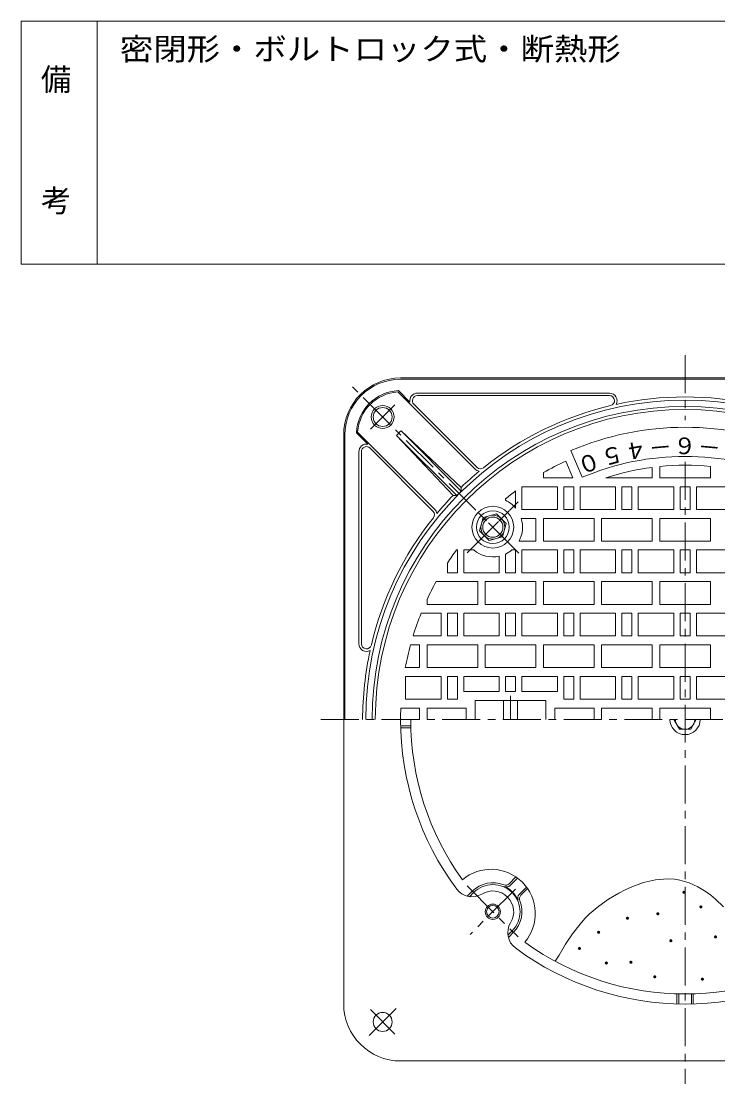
# Model space of a CAD drawing. Units: millimetres, scale not verified. Extents: x -589 to 461, y -801 to 845.
# Drawn here: x -589 to -38, y 5 to 845 of the extents above; entities that cross this region are included whole.
import ezdxf
from ezdxf.enums import TextEntityAlignment as Align

# ---------------------------------------------------------------- set-up
doc = ezdxf.new("R2010")
doc.units = ezdxf.units.MM
doc.header["$LTSCALE"] = 6
doc.linetypes.add('CHAIN1', pattern=[8, 5, -1, 1, -1])
for name, color, linetype, lineweight in [('1-0_1-0ﾚｲﾔ', 2, 'Continuous', 9), ('1-2_1-2ﾚｲﾔ', 3, 'Continuous', 9), ('1-6_1-6ﾚｲﾔ', 6, 'Continuous', 9), ('1-B', 2, 'Continuous', 9), ('F-0_F-0ﾚｲﾔ', 7, 'Continuous', 9)]:
    doc.layers.add(name, color=color, linetype=linetype, lineweight=lineweight)
doc.layers.add('F-4_F-4ﾚｲﾔ', color=2, linetype='Continuous')
doc.styles.add('ＭＳ ゴシック', font='')
doc.styles.get('ＭＳ ゴシック').set_extended_font_data('MS Gothic')

msp = doc.modelspace()

# ---------------------------------------------------------------- linework, layer by layer
at = {"layer": '1-0_1-0ﾚｲﾔ', "linetype": 'CHAIN1'}
for p, q in [((-195.433, 424.082), (-327.683, 556.331)), ((-312.841, 522.038), (-293.391, 541.488)), ((-292.515, 64.08), (-316.197, 40.398)), ((-312.841, 63.206), (-293.391, 43.755))]:
    msp.add_line(p, q, dxfattribs=at)
at = {"layer": '1-0_1-0ﾚｲﾔ'}
for p, q in [((-288.973, 562.621), (161.027, 562.621)), ((-288.973, 561.622), (161.027, 561.622)), ((-230.092, 490.56), (-291.087, 551.556)), ((-281.549, 543.431), (-290.696, 552.579)), ((-275.668, 550.622), (-123.781, 550.622)), ((-275.668, 548.621), (-123.781, 548.621)), ((-228.677, 491.974), (-278.496, 541.793)), ((-333.973, 517.621), (-333.973, 67.622)), ((-332.973, 517.621), (-332.973, 292.621)), ((-314.783, 510.197), (-323.931, 519.345)), ((-261.911, 458.74), (-322.907, 519.736)), ((-292.063, 517.176), (-247.439, 469.724)), ((-244.461, 469.574), (-292.063, 517.176)), ((-241.075, 476.088), (-288.527, 520.711)), ((-240.925, 473.109), (-288.527, 520.711)), ((-321.973, 504.316), (-321.973, 352.43)), ((-319.973, 504.316), (-319.973, 352.43)), ((-313.145, 507.145), (-263.326, 457.326)), ((-240.925, 473.109), (-241.075, 476.088)), ((-244.461, 469.574), (-247.439, 469.724)), ((161.027, 22.622), (-288.973, 22.622))]:
    msp.add_line(p, q, dxfattribs=at)
at = {"layer": '1-0_1-0ﾚｲﾔ', "color": 3, "linetype": 'CHAIN1'}
msp.add_line((-232.609, 428.042), (-200.119, 460.532), dxfattribs=at)
at = {"layer": '1-0_1-0ﾚｲﾔ'}
for centre, radius in [((-303.115, 531.764), 9), ((-303.115, 531.764), 7.5), ((-216.001, 140.594), 6), ((-216.001, 140.594), 5), ((-303.115, 53.479), 7.5)]:
    msp.add_circle(centre, radius, dxfattribs=at)
for centre, radius, start, end in [((-288.973, 517.621), 45, 90, 180), ((-288.973, 517.621), 44, 90, 180), ((-288.973, 517.621), 35, 92.82245, 177.17719), ((-288.973, 517.621), 34, 93.56546, 176.43428), ((-275.668, 544.622), 6, 90, 191.44409), ((-275.668, 544.622), 4, 90, 225.00075), ((-123.781, 544.621), 6, 331.04599, 90), ((-123.781, 544.621), 4, 283.35207, 90), ((-63.973, 292.621), 255, 77.6459, 102.3541), ((-63.973, 292.621), 252.5, 0, 180), ((-63.973, 292.621), 247.5, 0, 180), ((-63.973, 292.621), 255, 103.35117, 128.68245), ((-273.417, 502.065), 24, 129.02087, 140.97913), ((-315.973, 504.316), 6, 78.55591, 180), ((-315.973, 504.316), 4, 44.99925, 180), ((-63.973, 292.621), 255, 129.6795, 133.98883), ((-225.849, 494.803), 6, 224.9995, 260.98938), ((-225.849, 494.803), 4, 224.99925, 308.68205), ((-63.973, 292.621), 252.76, 134.43329, 135.56671), ((-63.973, 292.621), 255, 136.01115, 140.32047), ((-266.154, 454.497), 4, 321.31795, 45.00075), ((-266.154, 454.497), 6, 9.01062, 45.0005), ((-63.973, 292.621), 255, 141.31754, 166.64882), ((-315.973, 352.43), 6, 180, 298.95401), ((-315.973, 352.43), 4, 180, 346.64793), ((-63.973, 292.621), 255, 167.64594, 180), ((-63.973, 292.621), 225, 180, 216.60631), ((-232.551, 167.396), 15, 216.60626, 301.69485), ((-216.001, 140.594), 16.5, 328.30518, 121.69482), ((-189.199, 124.044), 15, 148.30516, 233.39352), ((-63.973, 292.621), 225, 233.39363, 306.60637), ((-288.973, 67.622), 45, 180, 270)]:
    msp.add_arc(centre, radius, start, end, dxfattribs=at)
at = {"layer": '1-2_1-2ﾚｲﾔ', "linetype": 'CHAIN1'}
for p, q in [((-63.973, 580.622), (-63.973, 529.242)), ((-63.973, 496.31), (-63.973, 4.621)), ((-236.399, 424.251), (-196.072, 464.578)), ((-201.973, 311.368), (-201.973, 292.621)), ((-351.973, 292.621), (224.027, 292.621)), ((-236.399, 160.992), (-196.072, 120.665))]:
    msp.add_line(p, q, dxfattribs=at)
at = {"layer": '1-2_1-2ﾚｲﾔ'}
for p, q in [((-145.245, 484.086), (-154.232, 505.258)), ((-152.652, 483.622), (-158.289, 496.9)), ((-175.973, 487.765), (-175.973, 483.622)), ((-83.973, 492.624), (-83.973, 483.622)), ((-43.973, 492.624), (-43.973, 483.622)), ((-152.652, 483.622), (-175.973, 483.622)), ((-83.973, 483.622), (-43.973, 483.622)), ((-197.973, 473.367), (-197.973, 459.724)), ((-164.973, 476.622), (-164.973, 458.622)), ((-151.973, 476.622), (-151.973, 458.622)), ((-118.973, 476.622), (-146.973, 476.622)), ((-146.973, 476.622), (-146.973, 458.622)), ((-118.973, 476.622), (-118.973, 458.622)), ((-105.973, 476.622), (-105.973, 458.622)), ((-72.973, 476.622), (-100.973, 476.622)), ((-100.973, 476.622), (-100.973, 458.622)), ((-72.973, 476.622), (-72.973, 458.622)), ((-67.973, 476.622), (-59.973, 476.622)), ((-67.973, 476.622), (-67.973, 458.622)), ((-59.973, 476.622), (-59.973, 458.622)), ((-54.973, 476.622), (-26.973, 476.622)), ((-54.973, 476.622), (-54.973, 458.622)), ((-205.973, 467.152), (-205.973, 465.902)), ((-164.973, 458.622), (-192.973, 458.622)), ((-151.973, 458.622), (-159.973, 458.622)), ((-118.973, 458.622), (-146.973, 458.622)), ((-105.973, 458.622), (-113.973, 458.622)), ((-72.973, 458.622), (-100.973, 458.622)), ((-67.973, 458.622), (-59.973, 458.622)), ((-54.973, 458.622), (-26.973, 458.622)), ((-181.973, 451.622), (-193.559, 451.622)), ((-181.973, 451.622), (-181.973, 433.622)), ((-135.973, 451.622), (-135.973, 433.622)), ((-89.973, 451.622), (-89.973, 433.622)), ((-83.973, 451.622), (-43.973, 451.622)), ((-83.973, 451.622), (-83.973, 433.622)), ((-43.973, 451.622), (-43.973, 433.622)), ((-226.597, 441.81), (-218.84, 434.054)), ((-218.84, 434.054), (-208.244, 436.893)), ((-181.973, 433.622), (-195.249, 433.622)), ((-135.973, 433.622), (-175.973, 433.622)), ((-89.973, 433.622), (-129.973, 433.622)), ((-83.973, 433.622), (-43.973, 433.622)), ((-243.973, 426.621), (-244.719, 426.621)), ((-243.973, 426.621), (-243.973, 408.622)), ((-238.973, 426.621), (-238.973, 408.622)), ((-231.076, 426.621), (-238.973, 426.621)), ((-210.973, 421.694), (-210.973, 408.622)), ((-205.973, 423.397), (-205.973, 408.622)), ((-197.973, 426.621), (-200.926, 426.621)), ((-197.973, 426.621), (-197.973, 408.622)), ((-164.973, 426.621), (-192.973, 426.621)), ((-192.973, 426.621), (-192.973, 408.622)), ((-164.973, 426.621), (-164.973, 408.622)), ((-151.973, 426.621), (-151.973, 408.622)), ((-118.973, 426.621), (-146.973, 426.621)), ((-146.973, 426.621), (-146.973, 408.622)), ((-118.973, 426.621), (-118.973, 408.622)), ((-105.973, 426.621), (-105.973, 408.622)), ((-72.973, 426.621), (-100.973, 426.621)), ((-100.973, 426.621), (-100.973, 408.622)), ((-72.973, 426.621), (-72.973, 408.622)), ((-67.973, 426.621), (-59.973, 426.621)), ((-67.973, 426.621), (-67.973, 408.622)), ((-59.973, 426.621), (-59.973, 408.622)), ((-54.973, 426.622), (-26.973, 426.622)), ((-54.973, 426.622), (-54.973, 408.622)), ((-251.973, 416.238), (-251.973, 408.622)), ((-243.973, 408.622), (-251.973, 408.622)), ((-210.973, 408.622), (-238.973, 408.622)), ((-197.973, 408.622), (-205.973, 408.622)), ((-164.973, 408.622), (-192.973, 408.622)), ((-151.973, 408.622), (-159.973, 408.622)), ((-118.973, 408.622), (-146.973, 408.622)), ((-105.973, 408.622), (-113.973, 408.622)), ((-72.973, 408.622), (-100.973, 408.622)), ((-67.973, 408.622), (-59.973, 408.622)), ((-54.973, 408.622), (-26.973, 408.622)), ((-227.973, 401.622), (-260.808, 401.622)), ((-227.973, 401.622), (-227.973, 383.622)), ((-181.973, 401.622), (-181.973, 383.622)), ((-135.973, 401.622), (-135.973, 383.622)), ((-89.973, 401.622), (-89.973, 383.622)), ((-83.973, 401.622), (-43.973, 401.622)), ((-83.973, 401.622), (-83.973, 383.622)), ((-43.973, 401.622), (-43.973, 383.622)), ((-267.973, 387.537), (-267.973, 383.622)), ((-227.973, 383.622), (-267.973, 383.622)), ((-181.973, 383.622), (-221.973, 383.622)), ((-135.973, 383.622), (-175.973, 383.622)), ((-89.973, 383.622), (-129.973, 383.622)), ((-83.973, 383.622), (-43.973, 383.622)), ((-256.973, 376.622), (-272.705, 376.622)), ((-256.973, 376.622), (-256.973, 358.621)), ((-243.973, 376.622), (-243.973, 358.621)), ((-210.973, 376.622), (-238.973, 376.622)), ((-238.973, 376.622), (-238.973, 358.621)), ((-210.973, 376.622), (-210.973, 358.621)), ((-197.973, 376.622), (-197.973, 358.621)), ((-164.973, 376.622), (-192.973, 376.622)), ((-192.973, 376.622), (-192.973, 358.621)), ((-164.973, 376.622), (-164.973, 358.621)), ((-151.973, 376.622), (-151.973, 358.621)), ((-118.973, 376.622), (-146.973, 376.622)), ((-146.973, 376.622), (-146.973, 358.621)), ((-118.973, 376.622), (-118.973, 358.621)), ((-105.973, 376.622), (-105.973, 358.621)), ((-72.973, 376.622), (-100.973, 376.622)), ((-100.973, 376.622), (-100.973, 358.621)), ((-72.973, 376.622), (-72.973, 358.621)), ((-67.973, 376.622), (-59.973, 376.622)), ((-67.973, 376.622), (-67.973, 358.621)), ((-59.973, 376.622), (-59.973, 358.621)), ((-54.973, 376.622), (-26.973, 376.622)), ((-54.973, 376.622), (-54.973, 358.621)), ((-256.973, 358.621), (-279.075, 358.621)), ((-243.973, 358.621), (-251.973, 358.621)), ((-210.973, 358.621), (-238.973, 358.621)), ((-197.973, 358.621), (-205.973, 358.621)), ((-164.973, 358.621), (-192.973, 358.621)), ((-151.973, 358.621), (-159.973, 358.621)), ((-118.973, 358.621), (-146.973, 358.621)), ((-105.973, 358.621), (-113.973, 358.621)), ((-72.973, 358.621), (-100.973, 358.621)), ((-67.973, 358.621), (-59.973, 358.621)), ((-54.973, 358.621), (-26.973, 358.621)), ((-273.973, 351.622), (-281.1, 351.622)), ((-273.973, 351.622), (-273.973, 333.622)), ((-227.973, 351.622), (-227.973, 333.622)), ((-181.973, 351.622), (-181.973, 333.622)), ((-135.973, 351.622), (-135.973, 333.622)), ((-89.973, 351.622), (-89.973, 333.622)), ((-83.973, 351.622), (-43.973, 351.622)), ((-83.973, 351.622), (-83.973, 333.622)), ((-43.973, 351.622), (-43.973, 333.622)), ((-273.973, 333.622), (-285.206, 333.622)), ((-227.973, 333.622), (-267.973, 333.622)), ((-181.973, 333.622), (-221.973, 333.622)), ((-135.973, 333.622), (-175.973, 333.622)), ((-89.973, 333.622), (-129.973, 333.622)), ((-83.973, 333.622), (-43.973, 333.622)), ((-256.973, 326.622), (-256.973, 308.622)), ((-243.973, 326.622), (-243.973, 308.622)), ((-210.973, 326.622), (-238.973, 326.622)), ((-238.973, 326.622), (-238.973, 314.621)), ((-197.973, 326.622), (-205.973, 326.622)), ((-205.973, 326.622), (-205.973, 314.621)), ((-197.973, 326.622), (-197.973, 314.621)), ((-164.973, 326.622), (-192.973, 326.622)), ((-192.973, 326.622), (-192.973, 314.621)), ((-164.973, 326.622), (-164.973, 314.621)), ((-151.973, 326.622), (-151.973, 308.622)), ((-146.973, 326.622), (-146.973, 308.622)), ((-146.973, 326.622), (-118.973, 326.622)), ((-118.973, 326.622), (-118.973, 308.622)), ((-105.973, 326.622), (-105.973, 308.622)), ((-72.973, 326.622), (-100.973, 326.622)), ((-100.973, 326.622), (-100.973, 308.622)), ((-72.973, 326.622), (-72.973, 308.622)), ((-67.973, 326.622), (-59.973, 326.622)), ((-67.973, 326.622), (-67.973, 308.622)), ((-59.973, 326.622), (-59.973, 308.622)), ((-54.973, 326.622), (-26.973, 326.622)), ((-54.973, 326.622), (-54.973, 308.622)), ((-197.973, 314.621), (-205.973, 314.621)), ((-164.973, 314.621), (-192.973, 314.621)), ((-256.973, 308.622), (-284.973, 308.622)), ((-243.973, 308.622), (-251.973, 308.622)), ((-173.973, 307.621), (-229.973, 307.621)), ((-229.973, 307.621), (-229.973, 292.621)), ((-207.473, 307.621), (-207.473, 292.621)), ((-196.473, 307.621), (-196.473, 292.621)), ((-173.973, 307.621), (-173.973, 292.621)), ((-151.973, 308.622), (-159.973, 308.622)), ((-146.973, 308.622), (-118.973, 308.622)), ((-105.973, 308.622), (-113.973, 308.622)), ((-72.973, 308.622), (-100.973, 308.622)), ((-67.973, 308.622), (-59.973, 308.622)), ((-54.973, 308.622), (-26.973, 308.622)), ((-273.973, 301.622), (-288.793, 301.622)), ((-273.973, 301.622), (-273.973, 292.621)), ((-236.973, 301.622), (-267.973, 301.622)), ((-267.973, 301.622), (-267.973, 292.621)), ((-236.973, 301.622), (-236.973, 292.621)), ((-135.973, 301.622), (-166.973, 301.622)), ((-166.973, 301.622), (-166.973, 292.621)), ((-135.973, 301.622), (-135.973, 292.621)), ((-89.973, 301.622), (-129.973, 301.622)), ((-129.973, 301.622), (-129.973, 292.621)), ((-89.973, 301.622), (-89.973, 292.621)), ((-83.973, 301.622), (-43.973, 301.622)), ((-83.973, 301.622), (-83.973, 292.621)), ((-43.973, 301.622), (-43.973, 292.621)), ((-288.917, 287.622), (-280.915, 287.622)), ((-288.879, 286.122), (-280.876, 286.122)), ((-197.693, 168.094), (-203.008, 162.779)), ((-196.456, 167.21), (-202.288, 161.377)), ((-189.385, 160.139), (-195.217, 154.306)), ((-232.264, 156.857), (-236.26, 152.862)), ((-231.204, 155.797), (-234.48, 152.52)), ((-188.501, 158.901), (-193.816, 153.586)), ((-200.798, 125.391), (-204.074, 122.115)), ((-199.738, 124.33), (-203.733, 120.335)), ((-70.473, 75.719), (-70.473, 67.715)), ((-68.973, 75.679), (-68.973, 67.677)), ((-58.973, 75.679), (-58.973, 67.677)), ((-57.473, 75.719), (-57.473, 67.715))]:
    msp.add_line(p, q, dxfattribs=at)
at = {"layer": '1-2_1-2ﾚｲﾔ', "color": 2, "linetype": 'CHAIN1'}
for p, q in [((-198.1, 426.749), (-233.902, 462.55)), ((-198.1, 158.494), (-233.902, 122.693))]:
    msp.add_line(p, q, dxfattribs=at)
at = {"layer": '1-2_1-2ﾚｲﾔ'}
for points in [[(-89.973, 491.933), (-89.973, 483.622), (-126.583, 483.622)], [(-164.973, 476.622), (-192.973, 476.622), (-192.973, 458.622)], [(-151.973, 476.622), (-159.973, 476.622), (-159.973, 458.622)], [(-105.973, 476.622), (-113.973, 476.622), (-113.973, 458.622)], [(-208.244, 436.893), (-205.405, 447.489), (-213.162, 455.245), (-223.758, 452.406), (-226.597, 441.81)], [(-135.973, 451.622), (-175.973, 451.622), (-175.973, 433.622)], [(-89.973, 451.622), (-129.973, 451.622), (-129.973, 433.622)], [(-151.973, 426.621), (-159.973, 426.621), (-159.973, 408.622)], [(-105.973, 426.621), (-113.973, 426.621), (-113.973, 408.622)], [(-181.973, 401.622), (-221.973, 401.622), (-221.973, 383.622)], [(-135.973, 401.622), (-175.973, 401.622), (-175.973, 383.622)], [(-89.973, 401.622), (-129.973, 401.622), (-129.973, 383.622)], [(-243.973, 376.622), (-251.973, 376.622), (-251.973, 358.621)], [(-197.973, 376.622), (-205.973, 376.622), (-205.973, 358.621)], [(-151.973, 376.622), (-159.973, 376.622), (-159.973, 358.621)], [(-105.973, 376.622), (-113.973, 376.622), (-113.973, 358.621)], [(-227.973, 351.622), (-267.973, 351.622), (-267.973, 333.622)], [(-181.973, 351.622), (-221.973, 351.622), (-221.973, 333.622)], [(-135.973, 351.622), (-175.973, 351.622), (-175.973, 333.622)], [(-89.973, 351.622), (-129.973, 351.622), (-129.973, 333.622)], [(-256.973, 326.622), (-284.973, 326.622), (-284.973, 308.622)], [(-243.973, 326.622), (-251.973, 326.622), (-251.973, 308.622)], [(-210.973, 326.622), (-210.973, 314.621), (-238.973, 314.621)], [(-151.973, 326.622), (-159.973, 326.622), (-159.973, 308.622)], [(-105.973, 326.622), (-113.973, 326.622), (-113.973, 308.622)]]:
    msp.add_lwpolyline(points, dxfattribs=at)
for radius in [16.5, 13, 9.5, 8]:
    msp.add_circle((-216.001, 444.649), radius, dxfattribs=at)
for centre, radius, start, end in [((-63.973, 292.621), 245, 0, 180), ((-63.973, 292.621), 231, 67, 113), ((-63.973, 292.621), 225, 114.78285, 119.85312), ((-63.973, 292.621), 208, 66.99998, 113.00002), ((-63.973, 292.621), 201, 97.43224, 108.14917), ((-63.973, 292.621), 201, 84.28947, 95.71053), ((-63.973, 292.621), 225, 126.55223, 129.13211), ((-216.001, 444.649), 23.5, 39.90148, 64.73997), ((-216.001, 444.649), 23.5, 332.01302, 17.25879), ((-63.973, 292.621), 225, 143.44777, 146.67372), ((-216.001, 444.649), 23.5, 230.0984, 282.35452), ((-216.001, 444.649), 23.5, 295.26018, 309.90174), ((-63.973, 292.621), 225, 151.02393, 155.04874), ((-63.973, 292.621), 225, 158.07867, 162.9424), ((-63.973, 292.621), 225, 164.79803, 169.50075), ((-63.973, 292.621), 225, 177.70755, 180), ((-216.001, 140.594), 23, 67.88547, 134.99985), ((-216.001, 140.594), 21.5, 315.00017, 135), ((-205.837, 165.607), 4, 247.88536, 314.99911), ((-205.117, 164.206), 4, 245.25221, 314.99911), ((-216.001, 140.594), 22, 24.74731, 65.25227), ((-192.389, 151.478), 4, 135, 204.74783), ((-190.987, 150.758), 4, 134.99956, 202.11464), ((-216.001, 140.594), 23, 314.99985, 22.11429)]:
    msp.add_arc(centre, radius, start, end, dxfattribs=at)
at = {"layer": '1-6_1-6ﾚｲﾔ'}
msp.add_lwpolyline([(-166.586, 101.416), (-163.649, 106.406), (-158.479, 114.909), (-153.009, 123.137), (-147.051, 130.913), (-143.296, 135.148), (-139.451, 138.99), (-132.291, 145.096), (-124.526, 150.562), (-116.234, 155.409), (-111.214, 157.944), (-106.008, 160.291), (-96.781, 163.673), (-87.354, 165.929), (-77.861, 166.725), (-72.378, 166.386), (-68.084, 165.66), (-60.822, 163.516), (-53.841, 160.37), (-47.259, 156.372), (-43.673, 153.722), (-39.861, 150.505), (-33.665, 144.597)], dxfattribs=at)
at = {"layer": '1-B'}
msp.add_lwpolyline([(-72.858, 292.621), (-68.415, 284.927), (-59.53, 284.927), (-55.088, 292.621)], dxfattribs=at)
at = {"layer": '1-B', "color": 4}
for centre, radius, start, end in [((-63.973, 292.621), 217, 180, 215.74872), ((-217.415, 139.179), 35, 319.62558, 130.37442), ((-63.973, 292.621), 217, 234.25131, 305.74869)]:
    msp.add_arc(centre, radius, start, end, dxfattribs=at)
at = {"layer": '1-B', "color": 6}
msp.add_arc((-63.973, 292.621), 12, 180, 0, dxfattribs=at)
at = {"layer": '1-B'}
msp.add_arc((-63.973, 292.621), 7.695, 180, 0, dxfattribs=at)
at = {"layer": 'F-0_F-0ﾚｲﾔ'}
for p, q in [((-588.973, 844.622), (461.027, 844.622)), ((-588.973, 652.621), (-588.973, 844.622)), ((-528.973, 652.621), (-528.973, 844.622)), ((-588.973, 652.621), (461.027, 652.621))]:
    msp.add_line(p, q, dxfattribs=at)

# ---------------------------------------------------------------- texts
at = {"layer": '1-2_1-2ﾚｲﾔ', "color": 7, "style": 'ＭＳ ゴシック'}
for s, rotation, p in [('６', 180, (-55.186, 519.516)), ('５', 195.333, (-115.806, 513.721)), ('４', 190.222, (-95.798, 517.455)), ('－', 185.111, (-75.538, 519.392)), ('－', 174.889, (-34.903, 517.826)), ('０', 200.444, (-135.401, 508.22))]:
    msp.add_text(s, height=13.2, rotation=rotation, dxfattribs=at).set_placement(p, align=Align.BOTTOM_LEFT)
at = {"layer": '1-6_1-6ﾚｲﾔ', "style": 'ＭＳ ゴシック'}
for p in [(-70.831, 148.807), (-57.457, 137.256), (-115.526, 128.304), (-91.501, 131.785), (-138.313, 117.194), (-81.166, 110.507), (-45.906, 113.546), (-153.511, 104.427), (-132.233, 92.877), (-112.779, 93.484), (-93.933, 81.934), (-56.241, 80.11)]:
    msp.add_text('・', height=8.798, dxfattribs=at).set_placement(p, align=Align.BOTTOM_LEFT)
at = {"layer": 'F-4_F-4ﾚｲﾔ', "style": 'ＭＳ ゴシック', "width": 1.1}
msp.add_text('密閉形・ボルトロック式・断熱形', height=17.6, dxfattribs=at).set_placement((-510.973, 808.622), align=Align.BOTTOM_LEFT)
at = {"layer": 'F-4_F-4ﾚｲﾔ', "style": 'ＭＳ ゴシック'}
for s, p in [('備', (-573.419, 784.621)), ('考', (-573.419, 688.621))]:
    msp.add_text(s, height=17.6, dxfattribs=at).set_placement(p, align=Align.BOTTOM_LEFT)

doc.saveas('drawing.dxf')
